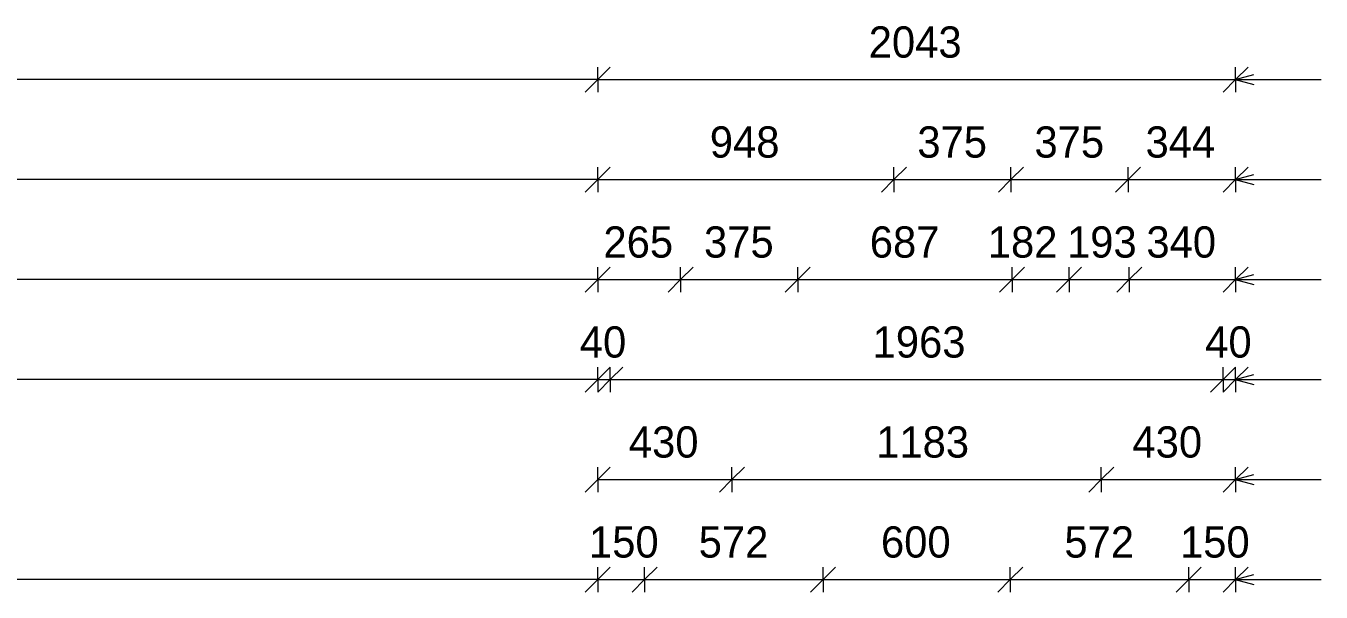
# Model space of a CAD drawing. Header units: millimetres. Extents: x -20451 to -7277, y -2190 to 7347.
# Drawn here: x -17904 to -13756, y 5535 to 7347 of the extents above; entities that cross this region are included whole.
import ezdxf

# ---------------------------------------------------------------- set-up
doc = ezdxf.new("R2010")
doc.units = ezdxf.units.MM
for name, color, linetype, lineweight in [('A-ANNO-DIMS', 211, 'Continuous', 9), ('A-ANNO-DIMS-40', 211, 'Continuous', 9), ('A-DETL-MBND', 5, 'Continuous', 18), ('A-DETL-THIN', 151, 'Continuous', 18), ('G-ANNO-TEXT', 231, 'Continuous', 9)]:
    doc.layers.add(name, color=color, linetype=linetype, lineweight=lineweight)
doc.styles.add('Nirmala UI Semilight', font='NirmalaS.ttf', dxfattribs={"height": 100})
doc.dimstyles.new('Arrow_Filled_-_2_5_NI_UI', dxfattribs={"dimscale": 304.8, "dimtxt": 104.736395, "dimasz": 0.262467, "dimexe": 0.131234, "dimexo": 0.0625, "dimgap": 0.131234, "dimtad": 1, "dimdec": 4, "dimzin": 0, "dimdsep": 46, "dimtxsty": 'Nirmala UI Semilight', "dimblk1": 'OBLIQUE', "dimblk2": 'OBLIQUE', "dimsah": 1, "dimcen": 0.09, "dimazin": 0, "dimtfac": 1, "dimtdec": 4, "dimtix": 1, "dimtmove": 0, "dimatfit": 3, "dimfxl": 0.131234, "dimfxlon": 1, "dimtvp": 1, "dimtolj": 1, "dimtzin": 0, "dimarcsym": 2})
doc.dimstyles.new('Arrow_Filled_-_2_5_NI_UI_1', dxfattribs={"dimscale": 304.8, "dimtxt": 104.736395, "dimasz": 0.262467, "dimexe": 0.131234, "dimexo": 0.0625, "dimgap": 0.131234, "dimtad": 1, "dimdec": 4, "dimzin": 0, "dimdsep": 46, "dimtxsty": 'Nirmala UI Semilight', "dimblk1": 'OBLIQUE', "dimblk2": 'OBLIQUE', "dimsah": 1, "dimcen": 0.09, "dimazin": 0, "dimtfac": 1, "dimtdec": 4, "dimtix": 1, "dimtmove": 2, "dimatfit": 3, "dimfxl": 0.131234, "dimfxlon": 1, "dimtvp": 1, "dimtolj": 1, "dimtzin": 0, "dimarcsym": 2})

# ---------------------------------------------------------------- blocks, each defined once
blk = doc.blocks.new('DIMBLOCK1-Elevation Front')
at = {"layer": 'A-ANNO-DIMS-40'}
for p, q in [((-16072.9, 7175.3), (-16112.9, 7135.3)), ((-16072.9, 7175.3), (-16032.9, 7215.3)), ((-16072.9, 7175.3), (-16072.9, 7215.3)), ((-16072.9, 7175.3), (-14030.4, 7175.3)), ((-16072.9, 7175.3), (-16072.9, 7135.3)), ((-14030.4, 7175.3), (-14070.4, 7135.3)), ((-14030.4, 7175.3), (-13990.4, 7215.3)), ((-14030.4, 7175.3), (-14030.4, 7215.3)), ((-14030.4, 7175.3), (-14030.4, 7135.3))]:
    blk.add_line(p, q, dxfattribs=at)
at = {"layer": 'A-ANNO-DIMS-40', "color": 0, "insert": (-15205, 7345.7), "char_height": 100, "width": 367.91, "attachment_point": 1, "line_spacing_factor": 1.142579, "style": 'Nirmala UI Semilight'}
blk.add_mtext('2043', dxfattribs=at)
blk = doc.blocks.new('_Oblique')
at = {"color": 0, "linetype": 'ByBlock', "lineweight": -2}
blk.add_line((-0.5, -0.5), (0.5, 0.5), dxfattribs=at)
blk = doc.blocks.new('DIMBLOCK2-Elevation Front')
at = {"layer": 'A-ANNO-DIMS-40'}
for p, q in [((-16072.9, 6215.3), (-16032.9, 6255.3)), ((-16072.9, 6215.3), (-16072.9, 6255.3)), ((-16032.9, 6215.3), (-15992.9, 6255.3)), ((-16032.9, 6215.3), (-16032.9, 6255.3)), ((-16072.9, 6215.3), (-16112.9, 6175.3)), ((-16072.9, 6215.3), (-16032.9, 6215.3)), ((-16032.9, 6215.3), (-16072.9, 6175.3)), ((-16072.9, 6215.3), (-16072.9, 6175.3)), ((-16032.9, 6215.3), (-16032.9, 6175.3))]:
    blk.add_line(p, q, dxfattribs=at)
at = {"layer": 'A-ANNO-DIMS-40', "color": 0, "insert": (-16130.1, 6385.7), "char_height": 100, "width": 185.098, "attachment_point": 1, "line_spacing_factor": 1.142579, "style": 'Nirmala UI Semilight'}
blk.add_mtext('40', dxfattribs=at)
blk = doc.blocks.new('DIMBLOCK3-Elevation Front')
at = {"layer": 'A-ANNO-DIMS-40'}
for p, q in [((-16032.9, 6215.3), (-15992.9, 6255.3)), ((-16032.9, 6215.3), (-16032.9, 6255.3)), ((-14070.4, 6215.3), (-14030.4, 6255.3)), ((-14070.4, 6215.3), (-14070.4, 6255.3)), ((-16032.9, 6215.3), (-16072.9, 6175.3)), ((-16032.9, 6215.3), (-14070.4, 6215.3)), ((-16032.9, 6215.3), (-16032.9, 6175.3)), ((-14070.4, 6215.3), (-14110.4, 6175.3)), ((-14070.4, 6215.3), (-14070.4, 6175.3))]:
    blk.add_line(p, q, dxfattribs=at)
at = {"layer": 'A-ANNO-DIMS-40', "color": 0, "insert": (-15192.6, 6385.7), "char_height": 100, "width": 338.203, "attachment_point": 1, "line_spacing_factor": 1.142579, "style": 'Nirmala UI Semilight'}
blk.add_mtext('1963', dxfattribs=at)
blk = doc.blocks.new('DIMBLOCK4-Elevation Front')
at = {"layer": 'A-ANNO-DIMS-40'}
for p, q in [((-14070.4, 6215.3), (-14030.4, 6255.3)), ((-14070.4, 6215.3), (-14070.4, 6255.3)), ((-14030.4, 6215.3), (-13990.4, 6255.3)), ((-14030.4, 6215.3), (-14030.4, 6255.3)), ((-14070.4, 6215.3), (-14110.4, 6175.3)), ((-14070.4, 6215.3), (-14030.4, 6215.3)), ((-14030.4, 6215.3), (-14070.4, 6175.3)), ((-14070.4, 6215.3), (-14070.4, 6175.3)), ((-14030.4, 6215.3), (-14030.4, 6175.3))]:
    blk.add_line(p, q, dxfattribs=at)
at = {"layer": 'A-ANNO-DIMS-40', "color": 0, "insert": (-14127.6, 6385.7), "char_height": 100, "width": 185.098, "attachment_point": 1, "line_spacing_factor": 1.142579, "style": 'Nirmala UI Semilight'}
blk.add_mtext('40', dxfattribs=at)
blk = doc.blocks.new('DIMBLOCK5-Elevation Front')
at = {"layer": 'A-ANNO-DIMS-40'}
for p, q in [((-16072.9, 5895.3), (-16032.9, 5935.3)), ((-16072.9, 5895.3), (-16072.9, 5935.3)), ((-15642.9, 5895.3), (-15602.9, 5935.3)), ((-15642.9, 5895.3), (-15642.9, 5935.3)), ((-16072.9, 5895.3), (-16112.9, 5855.3)), ((-16072.9, 5895.3), (-15642.9, 5895.3)), ((-16072.9, 5895.3), (-16072.9, 5855.3)), ((-15642.9, 5895.3), (-15682.9, 5855.3)), ((-15642.9, 5895.3), (-15642.9, 5855.3))]:
    blk.add_line(p, q, dxfattribs=at)
at = {"layer": 'A-ANNO-DIMS-40', "color": 0, "insert": (-15973.1, 6065.7), "char_height": 100, "width": 276.504, "attachment_point": 1, "line_spacing_factor": 1.142579, "style": 'Nirmala UI Semilight'}
blk.add_mtext('430', dxfattribs=at)
blk = doc.blocks.new('DIMBLOCK6-Elevation Front')
at = {"layer": 'A-ANNO-DIMS-40'}
for p, q in [((-15642.9, 5895.3), (-15602.9, 5935.3)), ((-15642.9, 5895.3), (-15642.9, 5935.3)), ((-14460.4, 5895.3), (-14420.4, 5935.3)), ((-14460.4, 5895.3), (-14460.4, 5935.3)), ((-15642.9, 5895.3), (-15682.9, 5855.3)), ((-15642.9, 5895.3), (-14460.4, 5895.3)), ((-15642.9, 5895.3), (-15642.9, 5855.3)), ((-14460.4, 5895.3), (-14500.4, 5855.3)), ((-14460.4, 5895.3), (-14460.4, 5855.3))]:
    blk.add_line(p, q, dxfattribs=at)
at = {"layer": 'A-ANNO-DIMS-40', "color": 0, "insert": (-15181.2, 6065.7), "char_height": 100, "width": 310.781, "attachment_point": 1, "line_spacing_factor": 1.142579, "style": 'Nirmala UI Semilight'}
blk.add_mtext('1183', dxfattribs=at)
blk = doc.blocks.new('DIMBLOCK7-Elevation Front')
at = {"layer": 'A-ANNO-DIMS-40'}
for p, q in [((-14460.4, 5895.3), (-14420.4, 5935.3)), ((-14460.4, 5895.3), (-14460.4, 5935.3)), ((-14030.4, 5895.3), (-13990.4, 5935.3)), ((-14030.4, 5895.3), (-14030.4, 5935.3)), ((-14460.4, 5895.3), (-14500.4, 5855.3)), ((-14460.4, 5895.3), (-14030.4, 5895.3)), ((-14460.4, 5895.3), (-14460.4, 5855.3)), ((-14030.4, 5895.3), (-14070.4, 5855.3)), ((-14030.4, 5895.3), (-14030.4, 5855.3))]:
    blk.add_line(p, q, dxfattribs=at)
at = {"layer": 'A-ANNO-DIMS-40', "color": 0, "insert": (-14360.6, 6065.7), "char_height": 100, "width": 276.504, "attachment_point": 1, "line_spacing_factor": 1.142579, "style": 'Nirmala UI Semilight'}
blk.add_mtext('430', dxfattribs=at)
blk = doc.blocks.new('DIMBLOCK16-Elevation Front')
at = {"layer": 'A-ANNO-DIMS-40'}
for p, q in [((-16072.9, 5575.3), (-16032.9, 5615.3)), ((-16072.9, 5575.3), (-16072.9, 5615.3)), ((-15922.9, 5575.3), (-15882.9, 5615.3)), ((-15922.9, 5575.3), (-15922.9, 5615.3)), ((-16072.9, 5575.3), (-16112.9, 5535.3)), ((-16072.9, 5575.3), (-15922.9, 5575.3)), ((-16072.9, 5575.3), (-16072.9, 5535.3)), ((-15922.9, 5575.3), (-15962.9, 5535.3)), ((-15922.9, 5575.3), (-15922.9, 5535.3))]:
    blk.add_line(p, q, dxfattribs=at)
at = {"layer": 'A-ANNO-DIMS-40', "color": 0, "insert": (-16100.8, 5745.7), "char_height": 100, "width": 246.797, "attachment_point": 1, "line_spacing_factor": 1.142579, "style": 'Nirmala UI Semilight'}
blk.add_mtext('150', dxfattribs=at)
blk = doc.blocks.new('DIMBLOCK17-Elevation Front')
at = {"layer": 'A-ANNO-DIMS-40'}
for p, q in [((-15922.9, 5575.3), (-15882.9, 5615.3)), ((-15922.9, 5575.3), (-15922.9, 5615.3)), ((-15351.4, 5575.3), (-15311.4, 5615.3)), ((-15351.4, 5575.3), (-15351.4, 5615.3)), ((-15922.9, 5575.3), (-15962.9, 5535.3)), ((-15922.9, 5575.3), (-15351.4, 5575.3)), ((-15922.9, 5575.3), (-15922.9, 5535.3)), ((-15351.4, 5575.3), (-15391.4, 5535.3)), ((-15351.4, 5575.3), (-15351.4, 5535.3))]:
    blk.add_line(p, q, dxfattribs=at)
at = {"layer": 'A-ANNO-DIMS-40', "color": 0, "insert": (-15749.5, 5745.7), "char_height": 100, "width": 269.649, "attachment_point": 1, "line_spacing_factor": 1.142579, "style": 'Nirmala UI Semilight'}
blk.add_mtext('572', dxfattribs=at)
blk = doc.blocks.new('DIMBLOCK18-Elevation Front')
at = {"layer": 'A-ANNO-DIMS-40'}
for p, q in [((-15351.4, 5575.3), (-15311.4, 5615.3)), ((-15351.4, 5575.3), (-15351.4, 5615.3)), ((-14751.9, 5575.3), (-14711.9, 5615.3)), ((-14751.9, 5575.3), (-14751.9, 5615.3)), ((-15351.4, 5575.3), (-15391.4, 5535.3)), ((-15351.4, 5575.3), (-14751.9, 5575.3)), ((-15351.4, 5575.3), (-15351.4, 5535.3)), ((-14751.9, 5575.3), (-14791.9, 5535.3)), ((-14751.9, 5575.3), (-14751.9, 5535.3))]:
    blk.add_line(p, q, dxfattribs=at)
at = {"layer": 'A-ANNO-DIMS-40', "color": 0, "insert": (-15165.9, 5745.7), "char_height": 100, "width": 274.219, "attachment_point": 1, "line_spacing_factor": 1.142579, "style": 'Nirmala UI Semilight'}
blk.add_mtext('600', dxfattribs=at)
blk = doc.blocks.new('DIMBLOCK19-Elevation Front')
at = {"layer": 'A-ANNO-DIMS-40'}
for p, q in [((-14751.9, 5575.3), (-14711.9, 5615.3)), ((-14751.9, 5575.3), (-14751.9, 5615.3)), ((-14180.4, 5575.3), (-14140.4, 5615.3)), ((-14180.4, 5575.3), (-14180.4, 5615.3)), ((-14751.9, 5575.3), (-14791.9, 5535.3)), ((-14751.9, 5575.3), (-14180.4, 5575.3)), ((-14751.9, 5575.3), (-14751.9, 5535.3)), ((-14180.4, 5575.3), (-14220.4, 5535.3)), ((-14180.4, 5575.3), (-14180.4, 5535.3))]:
    blk.add_line(p, q, dxfattribs=at)
at = {"layer": 'A-ANNO-DIMS-40', "color": 0, "insert": (-14578.5, 5745.7), "char_height": 100, "width": 269.649, "attachment_point": 1, "line_spacing_factor": 1.142579, "style": 'Nirmala UI Semilight'}
blk.add_mtext('572', dxfattribs=at)
blk = doc.blocks.new('DIMBLOCK20-Elevation Front')
at = {"layer": 'A-ANNO-DIMS-40'}
for p, q in [((-14180.4, 5575.3), (-14140.4, 5615.3)), ((-14180.4, 5575.3), (-14180.4, 5615.3)), ((-14030.4, 5575.3), (-13990.4, 5615.3)), ((-14030.4, 5575.3), (-14030.4, 5615.3)), ((-14180.4, 5575.3), (-14220.4, 5535.3)), ((-14180.4, 5575.3), (-14030.4, 5575.3)), ((-14180.4, 5575.3), (-14180.4, 5535.3)), ((-14030.4, 5575.3), (-14070.4, 5535.3)), ((-14030.4, 5575.3), (-14030.4, 5535.3))]:
    blk.add_line(p, q, dxfattribs=at)
at = {"layer": 'A-ANNO-DIMS-40', "color": 0, "insert": (-14208.3, 5745.7), "char_height": 100, "width": 246.797, "attachment_point": 1, "line_spacing_factor": 1.142579, "style": 'Nirmala UI Semilight'}
blk.add_mtext('150', dxfattribs=at)
blk = doc.blocks.new('DIMBLOCK68-Elevation Front')
at = {"layer": 'A-ANNO-DIMS-40'}
for p, q in [((-16072.9, 6535.3), (-16032.9, 6575.3)), ((-16072.9, 6535.3), (-16072.9, 6575.3)), ((-15807.5, 6535.3), (-15767.5, 6575.3)), ((-15807.5, 6535.3), (-15807.5, 6575.3)), ((-16072.9, 6535.3), (-16112.9, 6495.3)), ((-16072.9, 6535.3), (-15807.5, 6535.3)), ((-16072.9, 6535.3), (-16072.9, 6495.3)), ((-15807.5, 6535.3), (-15847.5, 6495.3)), ((-15807.5, 6535.3), (-15807.5, 6495.3))]:
    blk.add_line(p, q, dxfattribs=at)
at = {"layer": 'A-ANNO-DIMS-40', "color": 0, "insert": (-16054.5, 6705.7), "char_height": 100, "width": 274.219, "attachment_point": 1, "line_spacing_factor": 1.142579, "style": 'Nirmala UI Semilight'}
blk.add_mtext('265', dxfattribs=at)
blk = doc.blocks.new('DIMBLOCK69-Elevation Front')
at = {"layer": 'A-ANNO-DIMS-40'}
for p, q in [((-15807.5, 6535.3), (-15767.5, 6575.3)), ((-15807.5, 6535.3), (-15807.5, 6575.3)), ((-15432.5, 6535.3), (-15392.5, 6575.3)), ((-15432.5, 6535.3), (-15432.5, 6575.3)), ((-15807.5, 6535.3), (-15847.5, 6495.3)), ((-15807.5, 6535.3), (-15432.5, 6535.3)), ((-15807.5, 6535.3), (-15807.5, 6495.3)), ((-15432.5, 6535.3), (-15472.5, 6495.3)), ((-15432.5, 6535.3), (-15432.5, 6495.3))]:
    blk.add_line(p, q, dxfattribs=at)
at = {"layer": 'A-ANNO-DIMS-40', "color": 0, "insert": (-15732.4, 6705.7), "char_height": 100, "width": 269.649, "attachment_point": 1, "line_spacing_factor": 1.142579, "style": 'Nirmala UI Semilight'}
blk.add_mtext('375', dxfattribs=at)
blk = doc.blocks.new('DIMBLOCK70-Elevation Front')
at = {"layer": 'A-ANNO-DIMS-40'}
for p, q in [((-15432.5, 6535.3), (-15392.5, 6575.3)), ((-15432.5, 6535.3), (-15432.5, 6575.3)), ((-14745.9, 6535.3), (-14705.9, 6575.3)), ((-14745.9, 6535.3), (-14745.9, 6575.3)), ((-15432.5, 6535.3), (-15472.5, 6495.3)), ((-15432.5, 6535.3), (-14745.9, 6535.3)), ((-15432.5, 6535.3), (-15432.5, 6495.3)), ((-14745.9, 6535.3), (-14785.9, 6495.3)), ((-14745.9, 6535.3), (-14745.9, 6495.3))]:
    blk.add_line(p, q, dxfattribs=at)
at = {"layer": 'A-ANNO-DIMS-40', "color": 0, "insert": (-15201.6, 6705.7), "char_height": 100, "width": 269.649, "attachment_point": 1, "line_spacing_factor": 1.142579, "style": 'Nirmala UI Semilight'}
blk.add_mtext('687', dxfattribs=at)
blk = doc.blocks.new('DIMBLOCK71-Elevation Front')
at = {"layer": 'A-ANNO-DIMS-40'}
for p, q in [((-14745.9, 6535.3), (-14705.9, 6575.3)), ((-14745.9, 6535.3), (-14745.9, 6575.3)), ((-14563.6, 6535.3), (-14523.6, 6575.3)), ((-14563.6, 6535.3), (-14563.6, 6575.3)), ((-14745.9, 6535.3), (-14785.9, 6495.3)), ((-14745.9, 6535.3), (-14563.6, 6535.3)), ((-14745.9, 6535.3), (-14745.9, 6495.3)), ((-14563.6, 6535.3), (-14603.6, 6495.3)), ((-14563.6, 6535.3), (-14563.6, 6495.3))]:
    blk.add_line(p, q, dxfattribs=at)
at = {"layer": 'A-ANNO-DIMS-40', "color": 0, "insert": (-14823.8, 6705.7), "char_height": 100, "width": 246.797, "attachment_point": 1, "line_spacing_factor": 1.142579, "style": 'Nirmala UI Semilight'}
blk.add_mtext('182', dxfattribs=at)
blk = doc.blocks.new('DIMBLOCK72-Elevation Front')
at = {"layer": 'A-ANNO-DIMS-40'}
for p, q in [((-14563.6, 6535.3), (-14523.6, 6575.3)), ((-14563.6, 6535.3), (-14563.6, 6575.3)), ((-14370.9, 6535.3), (-14330.9, 6575.3)), ((-14370.9, 6535.3), (-14370.9, 6575.3)), ((-14563.6, 6535.3), (-14603.6, 6495.3)), ((-14563.6, 6535.3), (-14370.9, 6535.3)), ((-14563.6, 6535.3), (-14563.6, 6495.3)), ((-14370.9, 6535.3), (-14410.9, 6495.3)), ((-14370.9, 6535.3), (-14370.9, 6495.3))]:
    blk.add_line(p, q, dxfattribs=at)
at = {"layer": 'A-ANNO-DIMS-40', "color": 0, "insert": (-14570.1, 6705.7), "char_height": 100, "width": 246.797, "attachment_point": 1, "line_spacing_factor": 1.142579, "style": 'Nirmala UI Semilight'}
blk.add_mtext('193', dxfattribs=at)
blk = doc.blocks.new('DIMBLOCK73-Elevation Front')
at = {"layer": 'A-ANNO-DIMS-40'}
for p, q in [((-14370.9, 6535.3), (-14330.9, 6575.3)), ((-14370.9, 6535.3), (-14370.9, 6575.3)), ((-14030.4, 6535.3), (-13990.4, 6575.3)), ((-14030.4, 6535.3), (-14030.4, 6575.3)), ((-14370.9, 6535.3), (-14410.9, 6495.3)), ((-14370.9, 6535.3), (-14030.4, 6535.3)), ((-14370.9, 6535.3), (-14370.9, 6495.3)), ((-14030.4, 6535.3), (-14070.4, 6495.3)), ((-14030.4, 6535.3), (-14030.4, 6495.3))]:
    blk.add_line(p, q, dxfattribs=at)
at = {"layer": 'A-ANNO-DIMS-40', "color": 0, "insert": (-14315.9, 6705.7), "char_height": 100, "width": 276.504, "attachment_point": 1, "line_spacing_factor": 1.142579, "style": 'Nirmala UI Semilight'}
blk.add_mtext('340', dxfattribs=at)
blk = doc.blocks.new('DIMBLOCK74-Elevation Front')
at = {"layer": 'A-ANNO-DIMS-40'}
for p, q in [((-16072.9, 6855.3), (-16032.9, 6895.3)), ((-16072.9, 6855.3), (-16072.9, 6895.3)), ((-15124.5, 6855.3), (-15084.5, 6895.3)), ((-15124.5, 6855.3), (-15124.5, 6895.3)), ((-16072.9, 6855.3), (-16112.9, 6815.3)), ((-16072.9, 6855.3), (-15124.5, 6855.3)), ((-16072.9, 6855.3), (-16072.9, 6815.3)), ((-15124.5, 6855.3), (-15164.5, 6815.3)), ((-15124.5, 6855.3), (-15124.5, 6815.3))]:
    blk.add_line(p, q, dxfattribs=at)
at = {"layer": 'A-ANNO-DIMS-40', "color": 0, "insert": (-15713.9, 7025.7), "char_height": 100, "width": 276.504, "attachment_point": 1, "line_spacing_factor": 1.142579, "style": 'Nirmala UI Semilight'}
blk.add_mtext('948', dxfattribs=at)
blk = doc.blocks.new('DIMBLOCK75-Elevation Front')
at = {"layer": 'A-ANNO-DIMS-40'}
for p, q in [((-15124.5, 6855.3), (-15084.5, 6895.3)), ((-15124.5, 6855.3), (-15124.5, 6895.3)), ((-14749.5, 6855.3), (-14709.5, 6895.3)), ((-14749.5, 6855.3), (-14749.5, 6895.3)), ((-15124.5, 6855.3), (-15164.5, 6815.3)), ((-15124.5, 6855.3), (-14749.5, 6855.3)), ((-15124.5, 6855.3), (-15124.5, 6815.3)), ((-14749.5, 6855.3), (-14789.5, 6815.3)), ((-14749.5, 6855.3), (-14749.5, 6815.3))]:
    blk.add_line(p, q, dxfattribs=at)
at = {"layer": 'A-ANNO-DIMS-40', "color": 0, "insert": (-15049.4, 7025.7), "char_height": 100, "width": 269.649, "attachment_point": 1, "line_spacing_factor": 1.142579, "style": 'Nirmala UI Semilight'}
blk.add_mtext('375', dxfattribs=at)
blk = doc.blocks.new('DIMBLOCK76-Elevation Front')
at = {"layer": 'A-ANNO-DIMS-40'}
for p, q in [((-14749.5, 6855.3), (-14709.5, 6895.3)), ((-14749.5, 6855.3), (-14749.5, 6895.3)), ((-14374.5, 6855.3), (-14334.5, 6895.3)), ((-14374.5, 6855.3), (-14374.5, 6895.3)), ((-14749.5, 6855.3), (-14789.5, 6815.3)), ((-14749.5, 6855.3), (-14374.5, 6855.3)), ((-14749.5, 6855.3), (-14749.5, 6815.3)), ((-14374.5, 6855.3), (-14414.5, 6815.3)), ((-14374.5, 6855.3), (-14374.5, 6815.3))]:
    blk.add_line(p, q, dxfattribs=at)
at = {"layer": 'A-ANNO-DIMS-40', "color": 0, "insert": (-14674.4, 7025.7), "char_height": 100, "width": 269.649, "attachment_point": 1, "line_spacing_factor": 1.142579, "style": 'Nirmala UI Semilight'}
blk.add_mtext('375', dxfattribs=at)
blk = doc.blocks.new('DIMBLOCK77-Elevation Front')
at = {"layer": 'A-ANNO-DIMS-40'}
for p, q in [((-14374.5, 6855.3), (-14334.5, 6895.3)), ((-14374.5, 6855.3), (-14374.5, 6895.3)), ((-14030.4, 6855.3), (-13990.4, 6895.3)), ((-14030.4, 6855.3), (-14030.4, 6895.3)), ((-14374.5, 6855.3), (-14414.5, 6815.3)), ((-14374.5, 6855.3), (-14030.4, 6855.3)), ((-14374.5, 6855.3), (-14374.5, 6815.3)), ((-14030.4, 6855.3), (-14070.4, 6815.3)), ((-14030.4, 6855.3), (-14030.4, 6815.3))]:
    blk.add_line(p, q, dxfattribs=at)
at = {"layer": 'A-ANNO-DIMS-40', "color": 0, "insert": (-14318.6, 7025.7), "char_height": 100, "width": 278.789, "attachment_point": 1, "line_spacing_factor": 1.142579, "style": 'Nirmala UI Semilight'}
blk.add_mtext('344', dxfattribs=at)

msp = doc.modelspace()

# ---------------------------------------------------------------- linework, layer by layer
at = {"layer": 'A-DETL-MBND'}
for p, q in [((-16072.9305, 6855.25593), (-19638.56208, 6855.25593)), ((-16072.9305, 6535.25593), (-19358.56208, 6535.25593))]:
    msp.add_line(p, q, dxfattribs=at)
at = {"layer": 'A-DETL-THIN'}
for p, q in [((-16072.9305, 7175.25593), (-20278.56208, 7175.25593)), ((-16072.9305, 6215.25593), (-19038.56208, 6215.25593)), ((-16072.9305, 5575.25593), (-18318.56208, 5575.25593))]:
    msp.add_line(p, q, dxfattribs=at)
at = {"layer": 'G-ANNO-TEXT', "color": 7}
for p, q in [((-14031.65048, 7175.30463), (-13971.65048, 7191.38158)), ((-14031.65048, 7175.30463), (-13971.65048, 7159.22768)), ((-14031.65048, 7175.30463), (-13756.49215, 7175.30463)), ((-14031.65048, 6855.30463), (-13971.65048, 6871.38158)), ((-14031.65048, 6855.30463), (-13971.65048, 6839.22768)), ((-14031.65048, 6855.30463), (-13756.49215, 6855.30463)), ((-14031.65048, 6535.30463), (-13971.65048, 6551.38158)), ((-14031.65048, 6535.30463), (-13971.65048, 6519.22768)), ((-14031.65048, 6535.30463), (-13756.49215, 6535.30463)), ((-14031.65048, 6215.30463), (-13971.65048, 6231.38158)), ((-14031.65048, 6215.30463), (-13971.65048, 6199.22768)), ((-14031.65048, 6215.30463), (-13756.49215, 6215.30463)), ((-14031.65048, 5895.30463), (-13971.65048, 5911.38158)), ((-14031.65048, 5895.30463), (-13971.65048, 5879.22768)), ((-14031.65048, 5895.30463), (-13756.49215, 5895.30463)), ((-14031.65048, 5575.30463), (-13971.65048, 5591.38158)), ((-14031.65048, 5575.30463), (-13971.65048, 5559.22768)), ((-14031.65048, 5575.30463), (-13756.49215, 5575.30463))]:
    msp.add_line(p, q, dxfattribs=at)

# ---------------------------------------------------------------- dimensions: what is measured, and where the dimension line sits
at = {"layer": 'A-ANNO-DIMS'}
for base, p1, p2, override, picture, middle in [((-14030.4305, 7175.25593), (-16072.9305, 7135.25593), (-14030.4305, 7135.25593), {"dimpost": '<>', "dimfxl": 2042.5}, 'DIMBLOCK1-Elevation Front', (-15051.6805, 7266.96443)), ((-15124.5239, 6855.25593), (-16072.9305, 6815.25593), (-15124.5239, 6815.25593), {"dimpost": '<>', "dimfxl": 948.406599}, 'DIMBLOCK74-Elevation Front', (-15598.7272, 6946.96443)), ((-14749.5239, 6855.25593), (-15124.5239, 6815.25593), (-14749.5239, 6815.25593), {"dimpost": '<>', "dimfxl": 375}, 'DIMBLOCK75-Elevation Front', (-14937.0239, 6946.96443)), ((-14374.5239, 6855.25593), (-14749.5239, 6815.25593), (-14374.5239, 6815.25593), {"dimpost": '<>', "dimfxl": 375}, 'DIMBLOCK76-Elevation Front', (-14562.0239, 6946.96443)), ((-14030.4305, 6855.25593), (-14374.5239, 6815.25593), (-14030.4305, 6815.25593), {"dimpost": '<>', "dimfxl": 344.093401}, 'DIMBLOCK77-Elevation Front', (-14202.4772, 6946.96443)), ((-15807.509955, 6535.255926), (-16072.930502, 6495.255926), (-15807.509955, 6495.255926), {"dimpost": '<>', "dimfxl": 265.420548}, 'DIMBLOCK68-Elevation Front', (-15940.220228, 6626.964434)), ((-15432.50995, 6535.25593), (-15807.50995, 6495.25593), (-15432.50995, 6495.25593), {"dimpost": '<>', "dimfxl": 375}, 'DIMBLOCK69-Elevation Front', (-15620.00995, 6626.96443)), ((-14745.89669, 6535.25593), (-15432.50995, 6495.25593), (-14745.89669, 6495.25593), {"dimpost": '<>', "dimfxl": 686.613266}, 'DIMBLOCK70-Elevation Front', (-15089.20332, 6626.96443)), ((-14370.89669, 6535.25593), (-14563.62865, 6495.25593), (-14370.89669, 6495.25593), {"dimpost": '<>', "dimfxl": 192.731958}, 'DIMBLOCK72-Elevation Front', (-14467.26267, 6627.24337)), ((-14030.4305, 6535.25593), (-14370.89669, 6495.25593), (-14030.4305, 6495.25593), {"dimpost": '<>', "dimfxl": 340.466186}, 'DIMBLOCK73-Elevation Front', (-14200.6636, 6626.96443)), ((-16032.9305, 6215.25593), (-16072.9305, 6175.25593), (-16032.9305, 6175.25593), {"dimpost": '<>', "dimfxl": 40}, 'DIMBLOCK2-Elevation Front', (-16052.9305, 6306.92957)), ((-14070.4305, 6215.25593), (-16032.9305, 6175.25593), (-14070.4305, 6175.25593), {"dimpost": '<>', "dimfxl": 1962.5}, 'DIMBLOCK3-Elevation Front', (-15051.6805, 6307.24337)), ((-14030.4305, 6215.25593), (-14070.4305, 6175.25593), (-14030.4305, 6175.25593), {"dimpost": '<>', "dimfxl": 40}, 'DIMBLOCK4-Elevation Front', (-14050.4305, 6306.92957)), ((-15642.9305, 5895.25593), (-16072.9305, 5855.25593), (-15642.9305, 5855.25593), {"dimpost": '<>', "dimfxl": 430}, 'DIMBLOCK5-Elevation Front', (-15857.9305, 5986.96443)), ((-14460.4305, 5895.25593), (-15642.9305, 5855.25593), (-14460.4305, 5855.25593), {"dimpost": '<>', "dimfxl": 1182.5}, 'DIMBLOCK6-Elevation Front', (-15051.6805, 5987.24337)), ((-14030.4305, 5895.25593), (-14460.4305, 5855.25593), (-14030.4305, 5855.25593), {"dimpost": '<>', "dimfxl": 430}, 'DIMBLOCK7-Elevation Front', (-14245.4305, 5986.96443)), ((-15922.9305, 5575.25593), (-16072.9305, 5535.25593), (-15922.9305, 5535.25593), {"dimpost": '<>', "dimfxl": 150}, 'DIMBLOCK16-Elevation Front', (-15997.9305, 5667.20851)), ((-15351.4305, 5575.25593), (-15922.9305, 5535.25593), (-15351.4305, 5535.25593), {"dimpost": '<>', "dimfxl": 571.5}, 'DIMBLOCK17-Elevation Front', (-15637.1805, 5667.20851)), ((-14751.9305, 5575.25593), (-15351.4305, 5535.25593), (-14751.9305, 5535.25593), {"dimpost": '<>', "dimfxl": 599.5}, 'DIMBLOCK18-Elevation Front', (-15051.6805, 5666.96443)), ((-14180.4305, 5575.25593), (-14751.9305, 5535.25593), (-14180.4305, 5535.25593), {"dimpost": '<>', "dimfxl": 571.5}, 'DIMBLOCK19-Elevation Front', (-14466.1805, 5666.92957)), ((-14030.4305, 5575.25593), (-14180.4305, 5535.25593), (-14030.4305, 5535.25593), {"dimpost": '<>', "dimfxl": 150}, 'DIMBLOCK20-Elevation Front', (-14105.4305, 5667.20851))]:
    dim = msp.add_linear_dim(base=base, p1=p1, p2=p2, dimstyle='Arrow_Filled_-_2_5_NI_UI', override=override, dxfattribs=at)
    dim.commit()
    dim.dimension.update_dxf_attribs({"geometry": picture, "text_midpoint": middle})
dim = msp.add_linear_dim(base=(-14563.62865, 6535.25593), p1=(-14745.89669, 6495.25593), p2=(-14563.62865, 6495.25593), dimstyle='Arrow_Filled_-_2_5_NI_UI_1', override={"dimpost": '<>', "dimfxl": 182.268042}, dxfattribs=at)
dim.commit()
dim.dimension.update_dxf_attribs({"geometry": 'DIMBLOCK71-Elevation Front', "text_midpoint": (-14700.42818, 6639.05803), "dimtype": 160})

doc.saveas('drawing.dxf')
